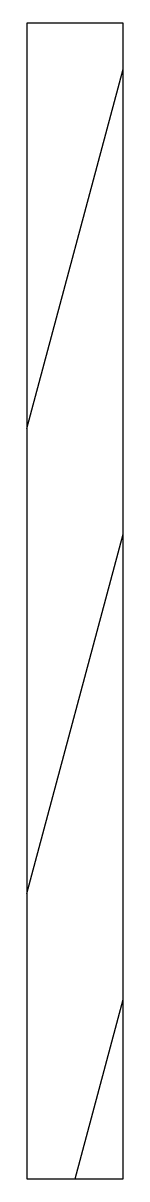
# Model space of a CAD drawing. Extents: x -0.5 to 0.5, y 0 to 12.
import ezdxf

# ---------------------------------------------------------------- set-up
doc = ezdxf.new("R2010")
doc.units = 0
doc.header["$MEASUREMENT"] = 0
doc.layers.get('0').update_dxf_attribs({"linetype": 'CONTINUOUS'})

msp = doc.modelspace()

# ---------------------------------------------------------------- hatches: boundary and pattern name
h = msp.add_hatch()
h.set_pattern_fill('ANSI31', color=256, scale=10, angle=30, style=0)
h.paths.add_polyline_path([(-0.5, 0), (0.5, 0), (0.5, 12), (-0.5, 12)])

# ---------------------------------------------------------------- linework, layer by layer
for p, q in [((0.5, 12), (-0.5, 12)), ((-0.5, 12), (-0.5, 0)), ((0.5, 0), (0.5, 12)), ((-0.5, 0), (0.5, 0))]:
    msp.add_line(p, q)

doc.saveas('drawing.dxf')
